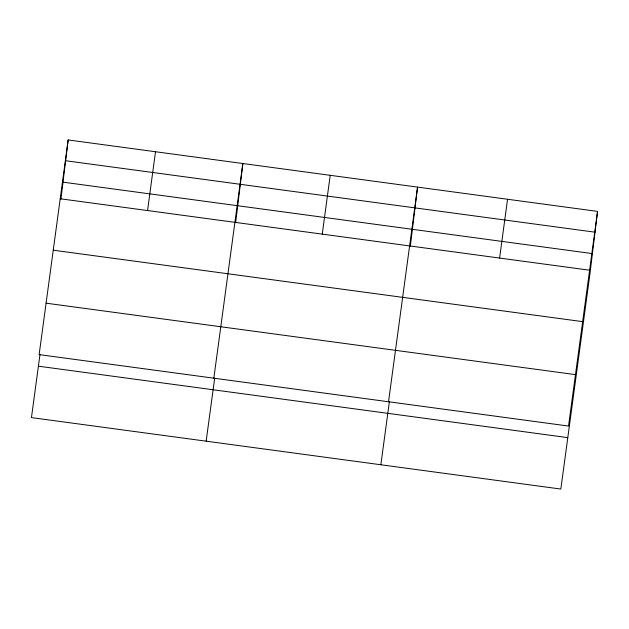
<?xml version="1.0" encoding="UTF-8"?>
<svg xmlns="http://www.w3.org/2000/svg" width="629" height="629" viewBox="0 0 629 629"><rect width="100%" height="100%" fill="white"/><g stroke="black" fill="none" stroke-linecap="round" stroke-linejoin="round"><path stroke-width="0.94" d="M60.934 199.165L68.16 139.945L597.55 211.399L589.868 274.393L560.84 489.055L31.45 417.601L39.965 354.614M235.631 222.745L242.857 163.524L213.836 378.186M410.336 246.324L417.554 187.104L388.533 401.758M68.16 139.945L39.132 354.607L568.53 426.053L597.55 211.399M147.556 210.55L155.505 151.731M206.147 441.181L214.67 378.194M322.252 234.13L330.209 175.31M380.852 464.76L389.367 401.774M499.599 258.063L507.556 199.251M65.62 160.733L595.018 232.187M63.01 182.158L592.4 253.605M60.203 198.764L589.601 270.211M53.253 250.193L582.643 321.639M46.09 303.178L575.48 374.625M38.4 366.18L567.798 437.627"/></g></svg>
